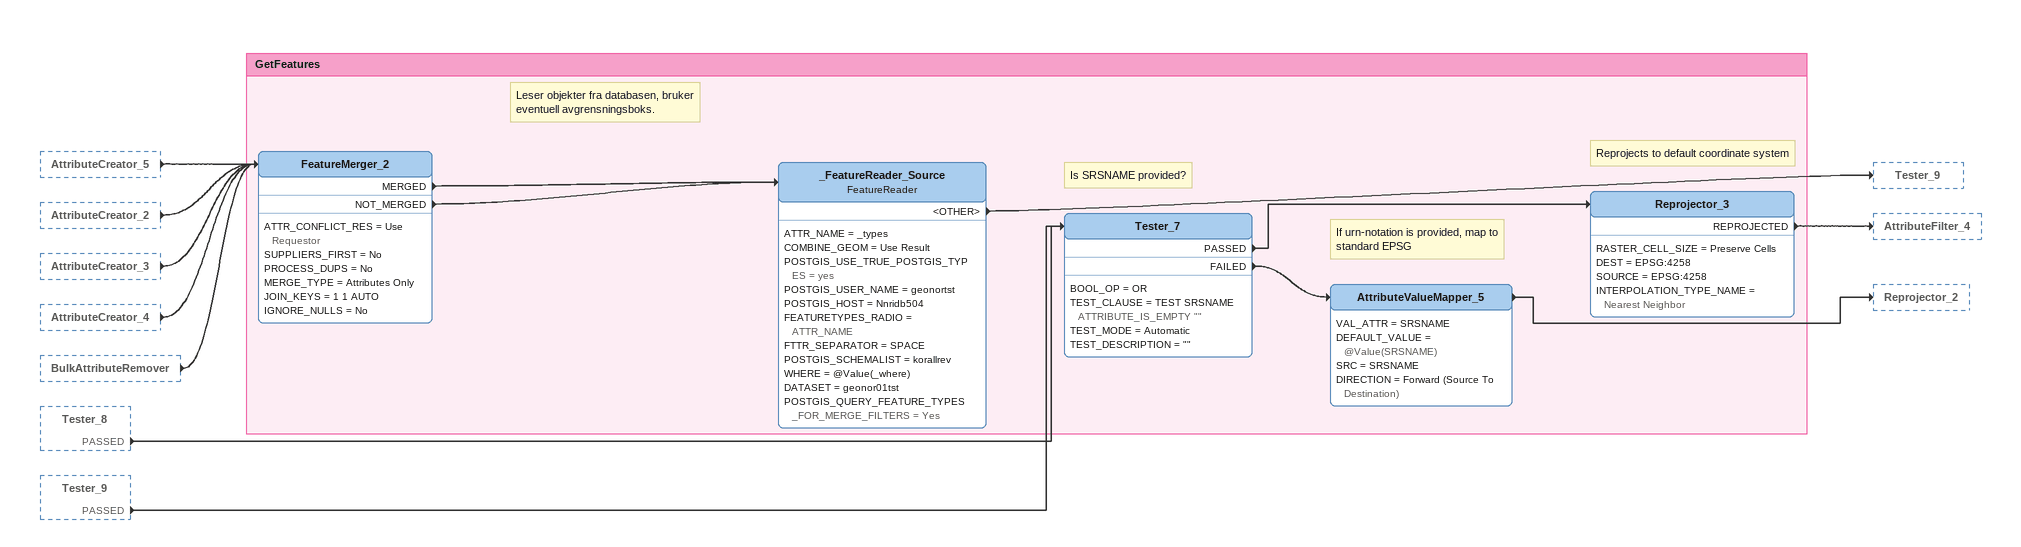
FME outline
AttributeCreator_5 [outside]
    -> FeatureMerger_2
AttributeCreator_2 [outside]
    -> FeatureMerger_2
AttributeCreator_3 [outside]
    -> FeatureMerger_2
AttributeCreator_4 [outside]
    -> FeatureMerger_2
BulkAttributeRemover [outside]
    -> FeatureMerger_2
Tester_8 [outside]
    PASSED -> Tester_7
Tester_9 [outside]
    PASSED -> Tester_7

Bookmark: GetFeatures
FeatureMerger_2
    ATTR_CONFLICT_RES = Use Requestor
    SUPPLIERS_FIRST = No
    PROCESS_DUPS = No
    MERGE_TYPE = Attributes Only
    JOIN_KEYS = 1 1 AUTO
    IGNORE_NULLS = No
    MERGED -> _FeatureReader_Source
    NOT_MERGED -> _FeatureReader_Source
Note: Leser objekter fra databasen, bruker eventuell avgrensningsboks.
_FeatureReader_Source: FeatureReader
    ATTR_NAME = _types
    COMBINE_GEOM = Use Result
    POSTGIS_USE_TRUE_POSTGIS_TYPES = yes
    POSTGIS_USER_NAME = geonortst
    POSTGIS_HOST = Nnridb504
    FEATURETYPES_RADIO = ATTR_NAME
    FTTR_SEPARATOR = SPACE
    POSTGIS_SCHEMALIST = korallrev
    WHERE = @Value(_where)
    DATASET = geonor01tst
    POSTGIS_QUERY_FEATURE_TYPES_FOR_MERGE_FILTERS = Yes
    <OTHER> -> Tester_9
Note: Is SRSNAME provided?
Tester_7
    BOOL_OP = OR
    TEST_CLAUSE = TEST SRSNAME ATTRIBUTE_IS_EMPTY ""
    TEST_MODE = Automatic
    TEST_DESCRIPTION = ""
    PASSED -> Reprojector_3
    FAILED -> AttributeValueMapper_5
Note: Reprojects to default coordinate system
Reprojector_3
    RASTER_CELL_SIZE = Preserve Cells
    DEST = EPSG:4258
    SOURCE = EPSG:4258
    INTERPOLATION_TYPE_NAME = Nearest Neighbor
    REPROJECTED -> AttributeFilter_4
Note: If urn-notation is provided, map to standard EPSG
AttributeValueMapper_5
    VAL_ATTR = SRSNAME
    DEFAULT_VALUE = @Value(SRSNAME)
    SRC = SRSNAME
    DIRECTION = Forward (Source To Destination)
    -> Reprojector_2
